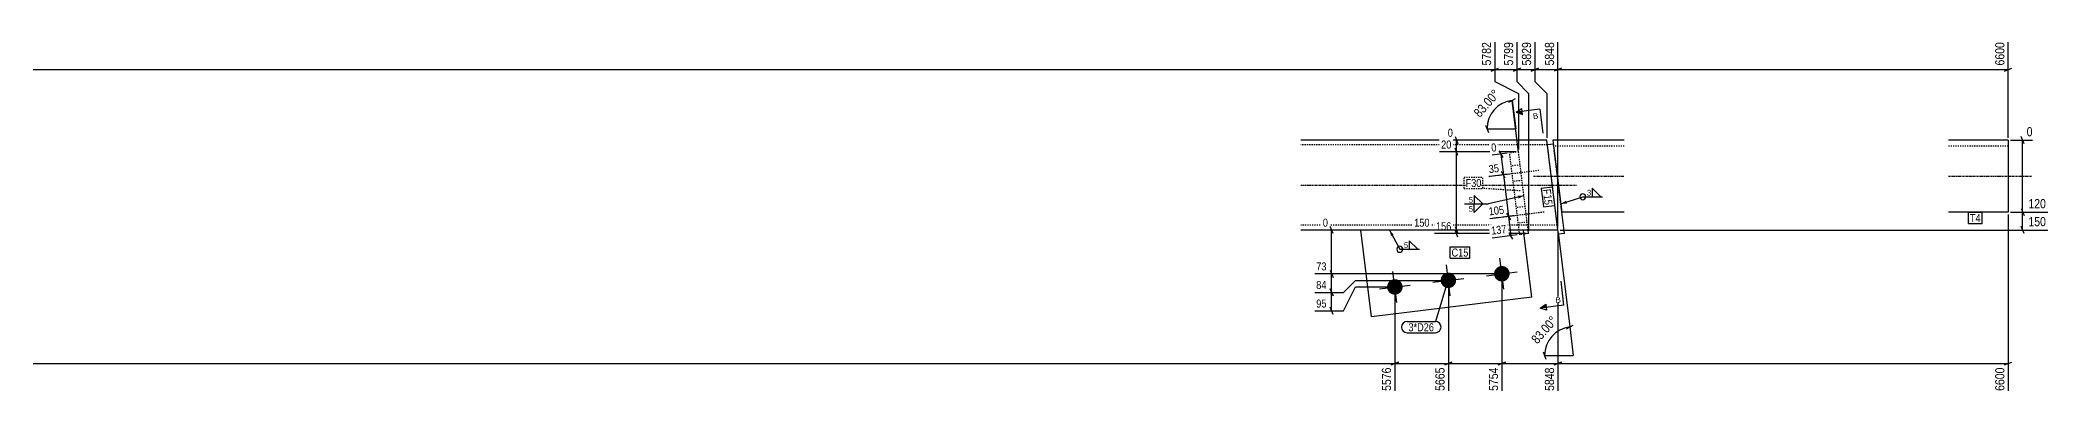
# Model space of a CAD drawing. Header units: millimetres. Extents: x 5219 to 50030, y 6 to 1530.
# Drawn here: x 21021 to 24374, y 6 to 595 of the extents above; entities that cross this region are included whole.
import ezdxf

# ---------------------------------------------------------------- set-up
doc = ezdxf.new("R2010")
doc.units = ezdxf.units.MM
doc.linetypes.add('DXK_LINE_DOT2', pattern=[3.9198, 1.9599, -1.9599])
doc.linetypes.add('DXK_LINE_DOT3', pattern=[5.9187, 2.979, -0.9799, 0.9799, -0.9799])
for name, color, linetype in [('MÅLSÆTNING', 7, 'Continuous'), ('STÅL', 7, 'Continuous'), ('TEKST', 7, 'Continuous')]:
    doc.layers.add(name, color=color, linetype=linetype)
doc.styles.add('Arial', font='ARIAL.TTF', dxfattribs={"height": 0.2})
doc.styles.add('Arial Narrow', font='ARIALN.TTF', dxfattribs={"height": 0.2})

msp = doc.modelspace()

# ---------------------------------------------------------------- hatches: boundary and pattern name
at = {"layer": 'STÅL', "linetype": 'Continuous'}
for points in [[(23370.9, 207, -1), (23374, 181.2, -1)], [(23460.2, 218, -1), (23463.4, 192.2, -1)], [(23281.5, 196, -1), (23284.7, 170.2, -1)]]:
    msp.add_hatch(color=96, dxfattribs=at).paths.add_polyline_path(points)
at = {"layer": 'TEKST', "linetype": 'Continuous'}
for color, points in [(30, [(23495.5, 476), (23496.1, 471.1), (23485.6, 474.8)]), (3, [(23488.4, 335.5), (23498.7, 335.3), (23489.5, 330.6)]), (3, [(23570.4, 322.3), (23560.1, 321.6), (23568.9, 327)])]:
    msp.add_hatch(color=color, dxfattribs=at).paths.add_polyline_path(points)

# ---------------------------------------------------------------- linework, layer by layer
at = {"layer": 'MÅLSÆTNING', "color": 7, "linetype": 'Continuous'}
for p, q in [((23450.2, 591.7), (23450.2, 525.9)), ((23487, 591.7), (23487, 525.9)), ((23517, 591.7), (23517, 525.9)), ((23555.4, 282.1), (23555.4, 591.7)), ((24307.5, 432.1), (24307.5, 591.7)), ((23444.2, 543.5), (23456.2, 548.3)), ((23450.2, 545.9), (23487, 545.9)), ((23493, 548.3), (23481, 543.5)), ((23523, 548.3), (23511, 543.5)), ((23561.4, 548.3), (23549.4, 543.5)), ((24301.5, 543.5), (24313.5, 548.3)), ((23450.2, 525.9), (23489.7, 505.9)), ((23450.2, 525.9), (23489.7, 505.9)), ((23487, 525.9), (23506.5, 505.9)), ((23487, 525.9), (23506.5, 505.9)), ((23489.7, 505.9), (23489.7, 412.5)), ((23489.7, 505.9), (23489.7, 412.5)), ((23506.5, 505.9), (23506.5, 276.1)), ((23506.5, 505.9), (23506.5, 276.1)), ((23517, 525.9), (23537, 505.9)), ((23517, 525.9), (23537, 505.9)), ((23537, 505.9), (23537, 432.1)), ((23537, 505.9), (23537, 432.1)), ((23473.5, 491.4), (23484.8, 497.6)), ((23489.8, 407.4), (23479.2, 494.5)), ((23479.2, 494.5), (23485, 446.9)), ((23434.6, 452.9), (23439.4, 440.9)), ((23437, 446.9), (23485, 446.9)), ((23485.7, 408.5), (23357.8, 408.5)), ((23485.7, 408.5), (23357.8, 408.5)), ((23409.2, 428.1), (23371.5, 428.1)), ((23383.6, 434.1), (23388.4, 422.1)), ((23388.4, 402.5), (23383.6, 414.5)), ((23386, 408.5), (23386, 428.1)), ((23470.9, 406.2), (23445.6, 403.1)), ((23456.9, 410.5), (23463.2, 399.2)), ((23460.1, 404.9), (23464.3, 370.1)), ((24311.5, 428.1), (24348.1, 428.1)), ((24333.9, 422.1), (24329.1, 434.1)), ((23475.1, 371.5), (23441.4, 367.3)), ((23475.1, 371.5), (23441.4, 367.3)), ((23467.4, 364.5), (23461.2, 375.8)), ((23467.4, 364.5), (23461.2, 375.8)), ((23464.3, 370.1), (23472.9, 300.7)), ((23483.7, 302), (23441.5, 296.8)), ((23469.7, 306.3), (23476, 295)), ((24307.5, 304.1), (24307.5, 9.6)), ((24311.5, 308.1), (24373.4, 308.1)), ((24329.1, 314.1), (24333.9, 302.1)), ((24331.5, 278.1), (24331.5, 308.1)), ((23222.1, 278.1), (23162.8, 278.1)), ((23179.8, 272.1), (23175, 284.1)), ((23409.2, 278.1), (23312.9, 278.1)), ((23502.5, 272.1), (23349.3, 272.1)), ((23383.6, 284.1), (23388.4, 272.1)), ((23388.4, 266.1), (23383.6, 278.1)), ((23386, 272.1), (23386, 278.1)), ((23487.6, 269.8), (23445.4, 264.6)), ((23479.9, 262.8), (23473.7, 274.1)), ((23555.9, 274.2), (23575.3, 116.4)), ((23559.4, 278.1), (24373.4, 278.1)), ((24333.9, 272.1), (24329.1, 284.1)), ((23457.8, 205.1), (23149.2, 205.1)), ((23175, 211.1), (23179.8, 199.1)), ((23177.4, 174.1), (23177.4, 205.1)), ((23149.2, 174.1), (23197.4, 174.1)), ((23149.2, 174.1), (23197.4, 174.1)), ((23179.8, 168.1), (23175, 180.1)), ((23175, 180.1), (23179.8, 168.1)), ((23177.4, 143.1), (23177.4, 174.1)), ((23197.4, 174.1), (23217.4, 194.1)), ((23197.4, 174.1), (23217.4, 194.1)), ((23197.4, 143.1), (23217.4, 183.1)), ((23217.4, 194.1), (23368.5, 194.1)), ((23217.4, 194.1), (23368.5, 194.1)), ((23217.4, 183.1), (23279.1, 183.1)), ((23283.1, 179.1), (23283.1, 9.6)), ((23283.1, 179.1), (23283.1, 9.6)), ((23372.5, 190.1), (23372.5, 9.6)), ((23461.8, 201.1), (23461.8, 9.6)), ((23461.8, 201.1), (23461.8, 9.6)), ((23149.2, 143.1), (23197.4, 143.1)), ((23179.8, 137.1), (23175, 149.1)), ((23569.6, 113.3), (23580.9, 119.5)), ((23575.3, 116.4), (23581.1, 68.8)), ((23530.7, 74.8), (23535.5, 62.8)), ((23533.1, 68.8), (23581.1, 68.8)), ((19622.5, 55.4), (23283.1, 55.4)), ((23289.1, 57.8), (23277.1, 53)), ((23277.1, 53), (23289.1, 57.8)), ((23283.1, 55.4), (23372.5, 55.4)), ((23366.5, 53), (23378.5, 57.8)), ((23467.8, 57.8), (23455.8, 53)), ((23455.8, 53), (23467.8, 57.8)), ((23461.8, 55.4), (23555.4, 55.4)), ((23549.4, 53), (23561.4, 57.8)), ((24301.5, 53), (24313.5, 57.8))]:
    msp.add_line(p, q, dxfattribs=at)
for centre in [(23485, 446.9), (23581.1, 68.8)]:
    msp.add_arc(centre, 48, 97, 180, dxfattribs=at)
at = {"layer": 'STÅL', "color": 2, "linetype": 'Continuous'}
for p, q in [((23537, 428.1), (23126.1, 428.1)), ((23554.8, 282.9), (23537, 428.1)), ((23547.9, 421.4), (23538, 420.2)), ((23666.2, 428.1), (23547.1, 428.1)), ((23547.1, 428.1), (23561.8, 308.1)), ((24307.5, 428.1), (24207.5, 428.1)), ((24307.5, 428.1), (24307.5, 308.1)), ((23666.2, 308.1), (23561.8, 308.1)), ((23566.2, 272.4), (23561.8, 308.1)), ((24307.5, 308.1), (24207.5, 308.1)), ((23555.4, 278.1), (23126.1, 278.1)), ((23243.9, 133), (23226.1, 278.1)), ((23511.9, 165.9), (23498.1, 278.1)), ((23506.5, 272.1), (23499, 271.2)), ((23506.5, 272.1), (23505.7, 278.1)), ((23556.2, 271.2), (23554.8, 282.9)), ((23566.2, 272.4), (23556.2, 271.2)), ((23511.9, 165.9), (23243.9, 133))]:
    msp.add_line(p, q, dxfattribs=at)
at = {"layer": 'STÅL', "color": 7, "linetype": 'DXK_LINE_DOT2'}
for p, q in [((23538, 420.1), (23126.1, 420.1)), ((23489.7, 408.5), (23474.8, 406.7)), ((23491.6, 270.3), (23474.8, 406.7)), ((23505.7, 278.1), (23489.7, 408.5)), ((23554.8, 282.9), (23538, 420.2)), ((23561.8, 308.1), (23547.9, 421.4)), ((23666.2, 418.1), (23548.3, 418.1)), ((24307.5, 418.1), (24207.5, 418.1)), ((23554.4, 286.1), (23126.1, 286.1)), ((23498.1, 278.1), (23226.1, 278.1)), ((23499, 271.2), (23491.6, 270.3)), ((23555.2, 279.7), (23554.8, 282.9)), ((23555.4, 278.1), (23555.2, 279.7))]:
    msp.add_line(p, q, dxfattribs=at)
at = {"layer": 'STÅL', "color": 96, "linetype": 'DXK_LINE_DOT2'}
for p, q in [((23523.8, 377.4), (23439.4, 367.1)), ((23492.4, 386.7), (23477.5, 384.9)), ((23495.6, 360.9), (23480.7, 359.1)), ((23532.3, 308), (23447.9, 297.6)), ((23500.9, 317.2), (23486, 315.4)), ((23504.1, 291.4), (23489.2, 289.6))]:
    msp.add_line(p, q, dxfattribs=at)
at = {"layer": 'STÅL', "color": 7, "linetype": 'DXK_LINE_DOT3'}
for p, q in [((23126.1, 353.1), (23586.2, 353.1)), ((23514.4, 368.1), (23666.2, 368.1)), ((24207.5, 368.1), (24347.5, 368.1))]:
    msp.add_line(p, q, dxfattribs=at)
at = {"layer": 'STÅL', "color": 96, "linetype": 'Continuous'}
for p, q in [((23286.3, 157.3), (23280, 208.9)), ((23375.6, 168.3), (23369.3, 219.9)), ((23436, 201.9), (23487.6, 208.2)), ((23465, 179.3), (23458.6, 230.9)), ((23257.3, 180), (23308.9, 186.3)), ((23346.6, 190.9), (23398.3, 197.3))]:
    msp.add_line(p, q, dxfattribs=at)
at = {"layer": 'TEKST', "color": 30, "linetype": 'Continuous'}
for p, q in [((23485.6, 474.8), (23494.9, 481)), ((23485.6, 474.8), (23496.1, 471.1)), ((23496.1, 471.1), (23494.9, 481))]:
    msp.add_line(p, q, dxfattribs=at)

# ---------------------------------------------------------------- wipeouts: each hides what was drawn before it
at = {"color": 0}
for points in [[(23610.9, 334.8), (23610.9, 346.4), (23603.2, 346.4), (23603.2, 334.8)], [(23413.4, 322.8), (23413.4, 334.4), (23405.8, 334.4), (23405.8, 322.8)], [(23305.1, 247.2), (23305.1, 258.8), (23297.5, 258.8), (23297.5, 247.2)]]:
    msp.add_wipeout(points, dxfattribs=at).dxf.layer = 'TEKST'

# ---------------------------------------------------------------- next in the draw order: hatches: boundary and pattern name
at = {"layer": 'TEKST', "linetype": 'Continuous'}
msp.add_hatch(color=3, dxfattribs=at).paths.add_polyline_path([(23276.6, 268.1), (23274.1, 278.1), (23281, 270.5)])

# ---------------------------------------------------------------- next in the draw order: linework, layer by layer
at = {"layer": 'TEKST', "color": 3, "linetype": 'Continuous'}
for p, q in [((23415.5, 335.8), (23415.5, 321.6)), ((23627.2, 333.6), (23612.9, 347.9)), ((23612.9, 347.9), (23612.9, 333.6)), ((23560.1, 321.6), (23597, 333.6)), ((23597, 333.6), (23630.1, 333.6)), ((23612.9, 333.6), (23627.2, 333.6)), ((23274.1, 278.1), (23291.3, 246)), ((23291.3, 246), (23324.3, 246)), ((23321.5, 246), (23307.2, 260.3)), ((23307.2, 260.3), (23307.2, 246)), ((23307.2, 246), (23321.5, 246))]:
    msp.add_line(p, q, dxfattribs=at)
for centre, start, end in [((23597, 333.6), 90, 270), ((23597, 333.6), 270, 90), ((23291.3, 246), 90, 270), ((23291.3, 246), 270, 90)]:
    msp.add_arc(centre, 5, start, end, dxfattribs=at)

# ---------------------------------------------------------------- next in the draw order: texts
at = {"layer": 'TEKST', "color": 3, "style": 'Arial Narrow'}
for s, p in [('3', (23604, 335.6)), ('5', (23298.3, 248))]:
    msp.add_text(s, height=9.54, dxfattribs=at).set_placement(p)

# ---------------------------------------------------------------- next in the draw order: wipeouts: each hides what was drawn before it
at = {"color": 0, "linetype": 'Continuous'}
for points, layer in [([(23483.8, 594.9), (23461.4, 594.9), (23461.4, 549.5), (23483.8, 549.5)], 'MÅLSÆTNING'), ([(23382.8, 430.9), (23382.8, 450.5), (23368.7, 450.5), (23368.7, 430.9)], 'MÅLSÆTNING'), ([(23460.8, 372.5), (23458.4, 392), (23435.9, 389.2), (23438.3, 369.8)], 'MÅLSÆTNING'), ([(23469.3, 303.1), (23466.9, 322.5), (23436, 318.7), (23438.4, 299.2)], 'MÅLSÆTNING'), ([(24373.7, 311.3), (24373.7, 333.7), (24338, 333.7), (24338, 311.3)], 'MÅLSÆTNING'), ([(23343.8, 280.9), (23343.8, 300.5), (23312.6, 300.5), (23312.6, 280.9)], 'MÅLSÆTNING'), ([(23171.6, 207.9), (23171.6, 227.5), (23149, 227.5), (23149, 207.9)], 'MÅLSÆTNING'), ([(23279.9, 51.8), (23257.5, 51.8), (23257.5, 6.4), (23279.9, 6.4)], 'MÅLSÆTNING'), ([(23369.3, 51.8), (23346.9, 51.8), (23346.9, 6.4), (23369.3, 6.4)], 'MÅLSÆTNING'), ([(23523.2, 464.3), (23521.9, 474.2), (23513.1, 473.2), (23514.3, 463.2)], 'TEKST')]:
    msp.add_wipeout(points, dxfattribs=at).dxf.layer = layer
at = {"color": 0}
for points, layer in [([(23560.3, 126.4), (23543.5, 141.3), (23504.5, 97.2), (23521.3, 82.4)], 'MÅLSÆTNING'), ([(24261.4, 291.3), (24261.4, 305.3), (24243.5, 305.3), (24243.5, 291.3)], 'TEKST'), ([(23406, 233.8), (23406, 247.8), (23377.8, 247.8), (23377.8, 233.8)], 'TEKST'), ([(23348.4, 109.1), (23348.4, 123.1), (23305.8, 123.1), (23305.8, 109.1)], 'TEKST')]:
    msp.add_wipeout(points, dxfattribs=at).dxf.layer = layer

# ---------------------------------------------------------------- next in the draw order: linework, layer by layer
at = {"layer": 'MÅLSÆTNING', "color": 7, "linetype": 'Continuous'}
for p, q in [((23450.2, 591.7), (23450.2, 525.9)), ((23487, 591.7), (23487, 525.9)), ((17707.5, 545.9), (23450.2, 545.9)), ((23444.2, 543.5), (23456.2, 548.3)), ((23481, 543.5), (23493, 548.3)), ((23487, 545.9), (23517, 545.9)), ((23388.4, 402.5), (23383.6, 414.5)), ((23483.7, 302), (23441.5, 296.8)), ((23469.7, 306.3), (23476, 295)), ((23177.4, 205.1), (23177.4, 278.1)), ((23472.9, 300.7), (23476.8, 268.5)), ((23555.4, 274.1), (23555.4, 9.6)), ((23457.8, 205.1), (23149.2, 205.1)), ((23175, 211.1), (23179.8, 199.1)), ((23372.5, 190.1), (23372.5, 9.6)), ((23378.5, 57.8), (23366.5, 53)), ((23372.5, 55.4), (23461.8, 55.4))]:
    msp.add_line(p, q, dxfattribs=at)
at = {"layer": 'TEKST', "color": 7, "linetype": 'Continuous'}
for q in [(23485.6, 474.8), (23530.2, 440)]:
    msp.add_line((23525.3, 479.7), q, dxfattribs=at)
at = {"layer": 'TEKST', "color": 3, "linetype": 'Continuous'}
for p, q in [((23429.8, 321.6), (23415.5, 335.8)), ((23415.5, 321.6), (23429.8, 321.6)), ((23498.7, 335.3), (23439.6, 321.6))]:
    msp.add_line(p, q, dxfattribs=at)

# ---------------------------------------------------------------- next in the draw order: texts
at = {"layer": 'MÅLSÆTNING', "color": 3, "linetype": 'Continuous', "style": 'Arial Narrow'}
for s, height, rotation, p in [('5799', 15.27, 90.0002, (23480.6, 552.7)), ('35', 13.36, 7.0015, (23440.7, 372.9)), ('105', 13.36, 7.0015, (23440.8, 302.4)), ('5576', 15.27, 90.0002, (23276.7, 9.6)), ('5665', 15.27, 90.0002, (23366.1, 9.6))]:
    msp.add_text(s, height=height, rotation=rotation, dxfattribs=at).set_placement(p)
for s, height, p in [('0', 13.4, (23371.5, 433.7)), ('73', 13.36, (23151.8, 210.7))]:
    msp.add_text(s, height=height, dxfattribs=at).set_placement(p)
at = {"layer": 'MÅLSÆTNING', "color": 3, "style": 'Arial Narrow'}
msp.add_text('83.00°', height=15.27, rotation=48.5009, dxfattribs=at).set_placement((23521, 86.9))
at = {"layer": 'TEKST', "color": 3, "linetype": 'Continuous', "style": 'Arial'}
msp.add_text('B', height=9.55, rotation=7.0015, dxfattribs=at).set_placement((23514.3, 463.2))

# ---------------------------------------------------------------- next in the draw order: wipeouts: each hides what was drawn before it
at = {"color": 0, "linetype": 'Continuous'}
for points in [[(23456.5, 407.3), (23454.1, 426.7), (23440.1, 425), (23442.5, 405.5)], [(24373.7, 281.3), (24373.7, 303.7), (24338, 303.7), (24338, 281.3)], [(23380.2, 274.9), (23380.2, 294.5), (23349, 294.5), (23349, 274.9)]]:
    msp.add_wipeout(points, dxfattribs=at).dxf.layer = 'MÅLSÆTNING'
at = {"color": 0}
for points in [[(24261.4, 291.3), (24261.4, 305.3), (24243.5, 305.3), (24243.5, 291.3)], [(23406, 233.8), (23406, 247.8), (23377.8, 247.8), (23377.8, 233.8)], [(23348.4, 109.1), (23348.4, 123.1), (23305.8, 123.1), (23305.8, 109.1)]]:
    msp.add_wipeout(points, dxfattribs=at).dxf.layer = 'TEKST'

# ---------------------------------------------------------------- next in the draw order: linework, layer by layer
at = {"layer": 'MÅLSÆTNING', "color": 7, "linetype": 'Continuous'}
for p, q in [((23386, 278.1), (23386, 408.5)), ((24331.5, 308.1), (24331.5, 428.1)), ((24311.5, 308.1), (24373.4, 308.1)), ((24329.1, 314.1), (24333.9, 302.1)), ((23409.2, 278.1), (23312.9, 278.1)), ((23383.6, 284.1), (23388.4, 272.1))]:
    msp.add_line(p, q, dxfattribs=at)
at = {"layer": 'TEKST', "color": 7, "linetype": 'Continuous'}
for p, q in [((24241.1, 307.7), (24263.8, 307.7)), ((24241.1, 288.9), (24241.1, 307.7)), ((24263.8, 288.9), (24263.8, 307.7)), ((24241.1, 288.9), (24263.8, 288.9)), ((23375.4, 250.2), (23408.4, 250.2)), ((23375.4, 231.4), (23375.4, 250.2)), ((23408.4, 231.4), (23408.4, 250.2)), ((23375.4, 231.4), (23408.4, 231.4)), ((23371.7, 194), (23350.8, 125.5)), ((23303.4, 125.5), (23350.8, 125.5)), ((23303.4, 106.7), (23350.8, 106.7))]:
    msp.add_line(p, q, dxfattribs=at)
for centre, start, end in [((23303.4, 116.1), 90, 270), ((23350.8, 116.1), 270, 90)]:
    msp.add_arc(centre, 9.4, start, end, dxfattribs=at)

# ---------------------------------------------------------------- next in the draw order: texts
at = {"layer": 'MÅLSÆTNING', "color": 3, "linetype": 'Continuous', "style": 'Arial Narrow'}
msp.add_text('0', height=13.4, rotation=7.0015, dxfattribs=at).set_placement((23444.9, 408.7))
for s, height, p in [('120', 15.27, (24341.2, 314.5)), ('150', 13.36, (23315.4, 283.7)), ('156', 13.36, (23351.8, 277.7)), ('150', 15.27, (24341.2, 284.5))]:
    msp.add_text(s, height=height, dxfattribs=at).set_placement(p)
at = {"layer": 'TEKST', "color": 3, "style": 'Arial Narrow'}
for s, p in [('T4', (24243.5, 291.3)), ('C15', (23377.8, 233.8)), ('3*D26', (23305.8, 109.1))]:
    msp.add_text(s, height=13.36, dxfattribs=at).set_placement(p)

# ---------------------------------------------------------------- next in the draw order: wipeouts: each hides what was drawn before it
at = {"color": 0, "linetype": 'Continuous'}
for points, layer in [([(23447, 594.9), (23424.6, 594.9), (23424.6, 549.5), (23447, 549.5)], 'MÅLSÆTNING'), ([(23513.8, 594.9), (23491.4, 594.9), (23491.4, 549.5), (23513.8, 549.5)], 'MÅLSÆTNING'), ([(23174.2, 280.9), (23174.2, 300.5), (23160, 300.5), (23160, 280.9)], 'MÅLSÆTNING'), ([(23473.3, 270.9), (23470.9, 290.3), (23439.9, 286.5), (23442.3, 267.1)], 'MÅLSÆTNING'), ([(23171.6, 176.9), (23171.6, 196.5), (23149, 196.5), (23149, 176.9)], 'MÅLSÆTNING'), ([(23458.6, 51.8), (23436.2, 51.8), (23436.2, 6.4), (23458.6, 6.4)], 'MÅLSÆTNING'), ([(23552.2, 51.8), (23529.8, 51.8), (23529.8, 6.4), (23552.2, 6.4)], 'MÅLSÆTNING'), ([(23413.4, 307.8), (23413.4, 319.4), (23405.8, 319.4), (23405.8, 307.8)], 'TEKST')]:
    msp.add_wipeout(points, dxfattribs=at).dxf.layer = layer
at = {"color": 0}
msp.add_wipeout([(23464.2, 504.6), (23447.4, 519.4), (23408.4, 475.3), (23425.2, 460.5)], dxfattribs=at).dxf.layer = 'MÅLSÆTNING'

# ---------------------------------------------------------------- next in the draw order: linework, layer by layer
at = {"layer": 'MÅLSÆTNING', "color": 7, "linetype": 'Continuous'}
for p, q in [((23517, 591.7), (23517, 525.9)), ((23511, 543.5), (23523, 548.3)), ((23517, 545.9), (23555.4, 545.9)), ((23555.4, 274.1), (23555.4, 9.6)), ((23561.4, 57.8), (23549.4, 53)), ((23555.4, 55.4), (24307.5, 55.4))]:
    msp.add_line(p, q, dxfattribs=at)
at = {"layer": 'TEKST', "color": 3, "linetype": 'Continuous'}
for p, q in [((23399.6, 321.6), (23439.6, 321.6)), ((23415.5, 321.6), (23429.8, 321.6)), ((23429.8, 321.6), (23415.5, 307.3)), ((23415.5, 307.3), (23415.5, 321.6))]:
    msp.add_line(p, q, dxfattribs=at)

# ---------------------------------------------------------------- next in the draw order: texts
at = {"layer": 'MÅLSÆTNING', "color": 3, "linetype": 'Continuous', "style": 'Arial Narrow'}
for s, height, rotation, p in [('5782', 15.27, 90.0002, (23443.8, 552.7)), ('5829', 15.27, 90.0002, (23510.6, 552.7)), ('137', 13.36, 7.0015, (23444.8, 270.2)), ('5754', 15.27, 90.0002, (23455.4, 9.6)), ('5848', 15.27, 90.0002, (23549, 9.6))]:
    msp.add_text(s, height=height, rotation=rotation, dxfattribs=at).set_placement(p)
at = {"layer": 'MÅLSÆTNING', "color": 3, "style": 'Arial Narrow'}
msp.add_text('83.00°', height=15.27, rotation=48.5009, dxfattribs=at).set_placement((23424.9, 465))
at = {"layer": 'MÅLSÆTNING', "color": 3, "linetype": 'Continuous', "style": 'Arial Narrow'}
msp.add_text('0', height=13.4, dxfattribs=at).set_placement((23162.8, 283.7))
at = {"layer": 'TEKST', "color": 3, "style": 'Arial Narrow'}
msp.add_text('5', height=9.54, dxfattribs=at).set_placement((23406.6, 323.6))
at = {"layer": 'TEKST', "color": 3, "linetype": 'Continuous', "style": 'Arial Narrow'}
msp.add_text('5', height=9.54, dxfattribs=at).set_placement((23406.6, 308.6))

# ---------------------------------------------------------------- next in the draw order: wipeouts: each hides what was drawn before it
at = {"color": 0, "linetype": 'Continuous'}
for points in [[(24351.3, 431.3), (24351.3, 453.7), (24335.1, 453.7), (24335.1, 431.3)], [(23380.2, 411.3), (23380.2, 430.9), (23357.6, 430.9), (23357.6, 411.3)], [(23171.6, 145.9), (23171.6, 165.5), (23149, 165.5), (23149, 145.9)]]:
    msp.add_wipeout(points, dxfattribs=at).dxf.layer = 'MÅLSÆTNING'
at = {"color": 0}
msp.add_wipeout([(23427.6, 349.9), (23427.6, 363.9), (23401.2, 363.9), (23401.2, 349.9)], dxfattribs=at).dxf.layer = 'TEKST'

# ---------------------------------------------------------------- next in the draw order: texts
at = {"layer": 'MÅLSÆTNING', "color": 3, "linetype": 'Continuous', "style": 'Arial Narrow'}
for s, height, p in [('0', 15.3, (24338.3, 434.5)), ('20', 13.36, (23360.4, 414.1)), ('84', 13.36, (23151.8, 179.7)), ('95', 13.36, (23151.8, 148.7))]:
    msp.add_text(s, height=height, dxfattribs=at).set_placement(p)

# ---------------------------------------------------------------- next in the draw order: wipeouts: each hides what was drawn before it
at = {"color": 0, "linetype": 'Continuous'}
for points, layer in [([(23552.2, 594.9), (23529.8, 594.9), (23529.8, 549.5), (23552.2, 549.5)], 'MÅLSÆTNING'), ([(24304.3, 51.8), (24281.9, 51.8), (24281.9, 6.4), (24304.3, 6.4)], 'MÅLSÆTNING'), ([(23560.9, 157.3), (23559.6, 167.2), (23550.8, 166.1), (23552, 156.2)], 'TEKST')]:
    msp.add_wipeout(points, dxfattribs=at).dxf.layer = layer
at = {"color": 0}
msp.add_wipeout([(23427.6, 349.9), (23427.6, 363.9), (23401.2, 363.9), (23401.2, 349.9)], dxfattribs=at).dxf.layer = 'TEKST'

# ---------------------------------------------------------------- next in the draw order: hatches: boundary and pattern name
at = {"layer": 'TEKST', "linetype": 'Continuous'}
msp.add_hatch(color=30, dxfattribs=at).paths.add_polyline_path([(23535.1, 154.1), (23535.7, 149.2), (23525.7, 147.9)])

# ---------------------------------------------------------------- next in the draw order: linework, layer by layer
at = {"layer": 'MÅLSÆTNING', "color": 7, "linetype": 'Continuous'}
for p, q in [((23555.4, 282.1), (23555.4, 591.7)), ((23561.4, 548.3), (23549.4, 543.5)), ((23555.4, 545.9), (24307.5, 545.9))]:
    msp.add_line(p, q, dxfattribs=at)
at = {"layer": 'TEKST', "color": 7, "linetype": 'DXK_LINE_DOT2'}
for p, q in [((23398.8, 366.3), (23430, 366.3)), ((23398.8, 347.5), (23398.8, 366.3)), ((23398.8, 347.5), (23430, 347.5)), ((23430, 347.5), (23430, 366.3)), ((23492.3, 343.4), (23430, 347.5))]:
    msp.add_line(p, q, dxfattribs=at)
at = {"layer": 'TEKST', "color": 7, "linetype": 'Continuous'}
for q in [(23560.6, 192.5), (23525.7, 147.9)]:
    msp.add_line((23565.4, 152.8), q, dxfattribs=at)
at = {"layer": 'TEKST', "color": 30, "linetype": 'Continuous'}
for p, q in [((23525.7, 147.9), (23535.1, 154.1)), ((23536.3, 144.2), (23525.7, 147.9)), ((23535.1, 154.1), (23536.3, 144.2))]:
    msp.add_line(p, q, dxfattribs=at)

# ---------------------------------------------------------------- next in the draw order: texts
at = {"layer": 'MÅLSÆTNING', "color": 3, "linetype": 'Continuous', "style": 'Arial Narrow'}
for s, p in [('5848', (23549, 552.7)), ('6600', (24301.1, 9.6))]:
    msp.add_text(s, height=15.27, rotation=90.0002, dxfattribs=at).set_placement(p)
at = {"layer": 'TEKST', "color": 3, "style": 'Arial Narrow'}
msp.add_text('F30', height=13.36, dxfattribs=at).set_placement((23401.2, 349.9))
at = {"layer": 'TEKST', "color": 3, "linetype": 'Continuous', "style": 'Arial'}
msp.add_text('B', height=9.55, rotation=7.0015, dxfattribs=at).set_placement((23552, 156.2))

# ---------------------------------------------------------------- next in the draw order: wipeouts: each hides what was drawn before it
at = {"color": 0, "linetype": 'Continuous'}
msp.add_wipeout([(24304.3, 594.9), (24281.9, 594.9), (24281.9, 549.5), (24304.3, 549.5)], dxfattribs=at).dxf.layer = 'MÅLSÆTNING'
at = {"color": 0}
msp.add_wipeout([(23533.4, 319.5), (23547.3, 321.2), (23544, 347.4), (23530.1, 345.7)], dxfattribs=at).dxf.layer = 'TEKST'

# ---------------------------------------------------------------- next in the draw order: texts
at = {"layer": 'MÅLSÆTNING', "color": 3, "linetype": 'Continuous', "style": 'Arial Narrow'}
msp.add_text('6600', height=15.27, rotation=90.0002, dxfattribs=at).set_placement((24301.1, 552.7))

# ---------------------------------------------------------------- next in the draw order: wipeouts: each hides what was drawn before it
at = {"color": 0}
msp.add_wipeout([(23533.4, 319.5), (23547.3, 321.2), (23544, 347.4), (23530.1, 345.7)], dxfattribs=at).dxf.layer = 'TEKST'

# ---------------------------------------------------------------- next in the draw order: linework, layer by layer
at = {"layer": 'TEKST', "color": 7, "linetype": 'Continuous'}
for p, q in [((23527.5, 347.8), (23546.1, 350.1)), ((23527.5, 347.8), (23531.3, 316.8)), ((23546.1, 350.1), (23549.9, 319.1)), ((23531.3, 316.8), (23549.9, 319.1))]:
    msp.add_line(p, q, dxfattribs=at)

# ---------------------------------------------------------------- next in the draw order: texts
at = {"layer": 'TEKST', "color": 3, "style": 'Arial Narrow'}
msp.add_text('F15', height=13.36, rotation=-82.9987, dxfattribs=at).set_placement((23530.1, 345.7))

doc.saveas('drawing.dxf')
